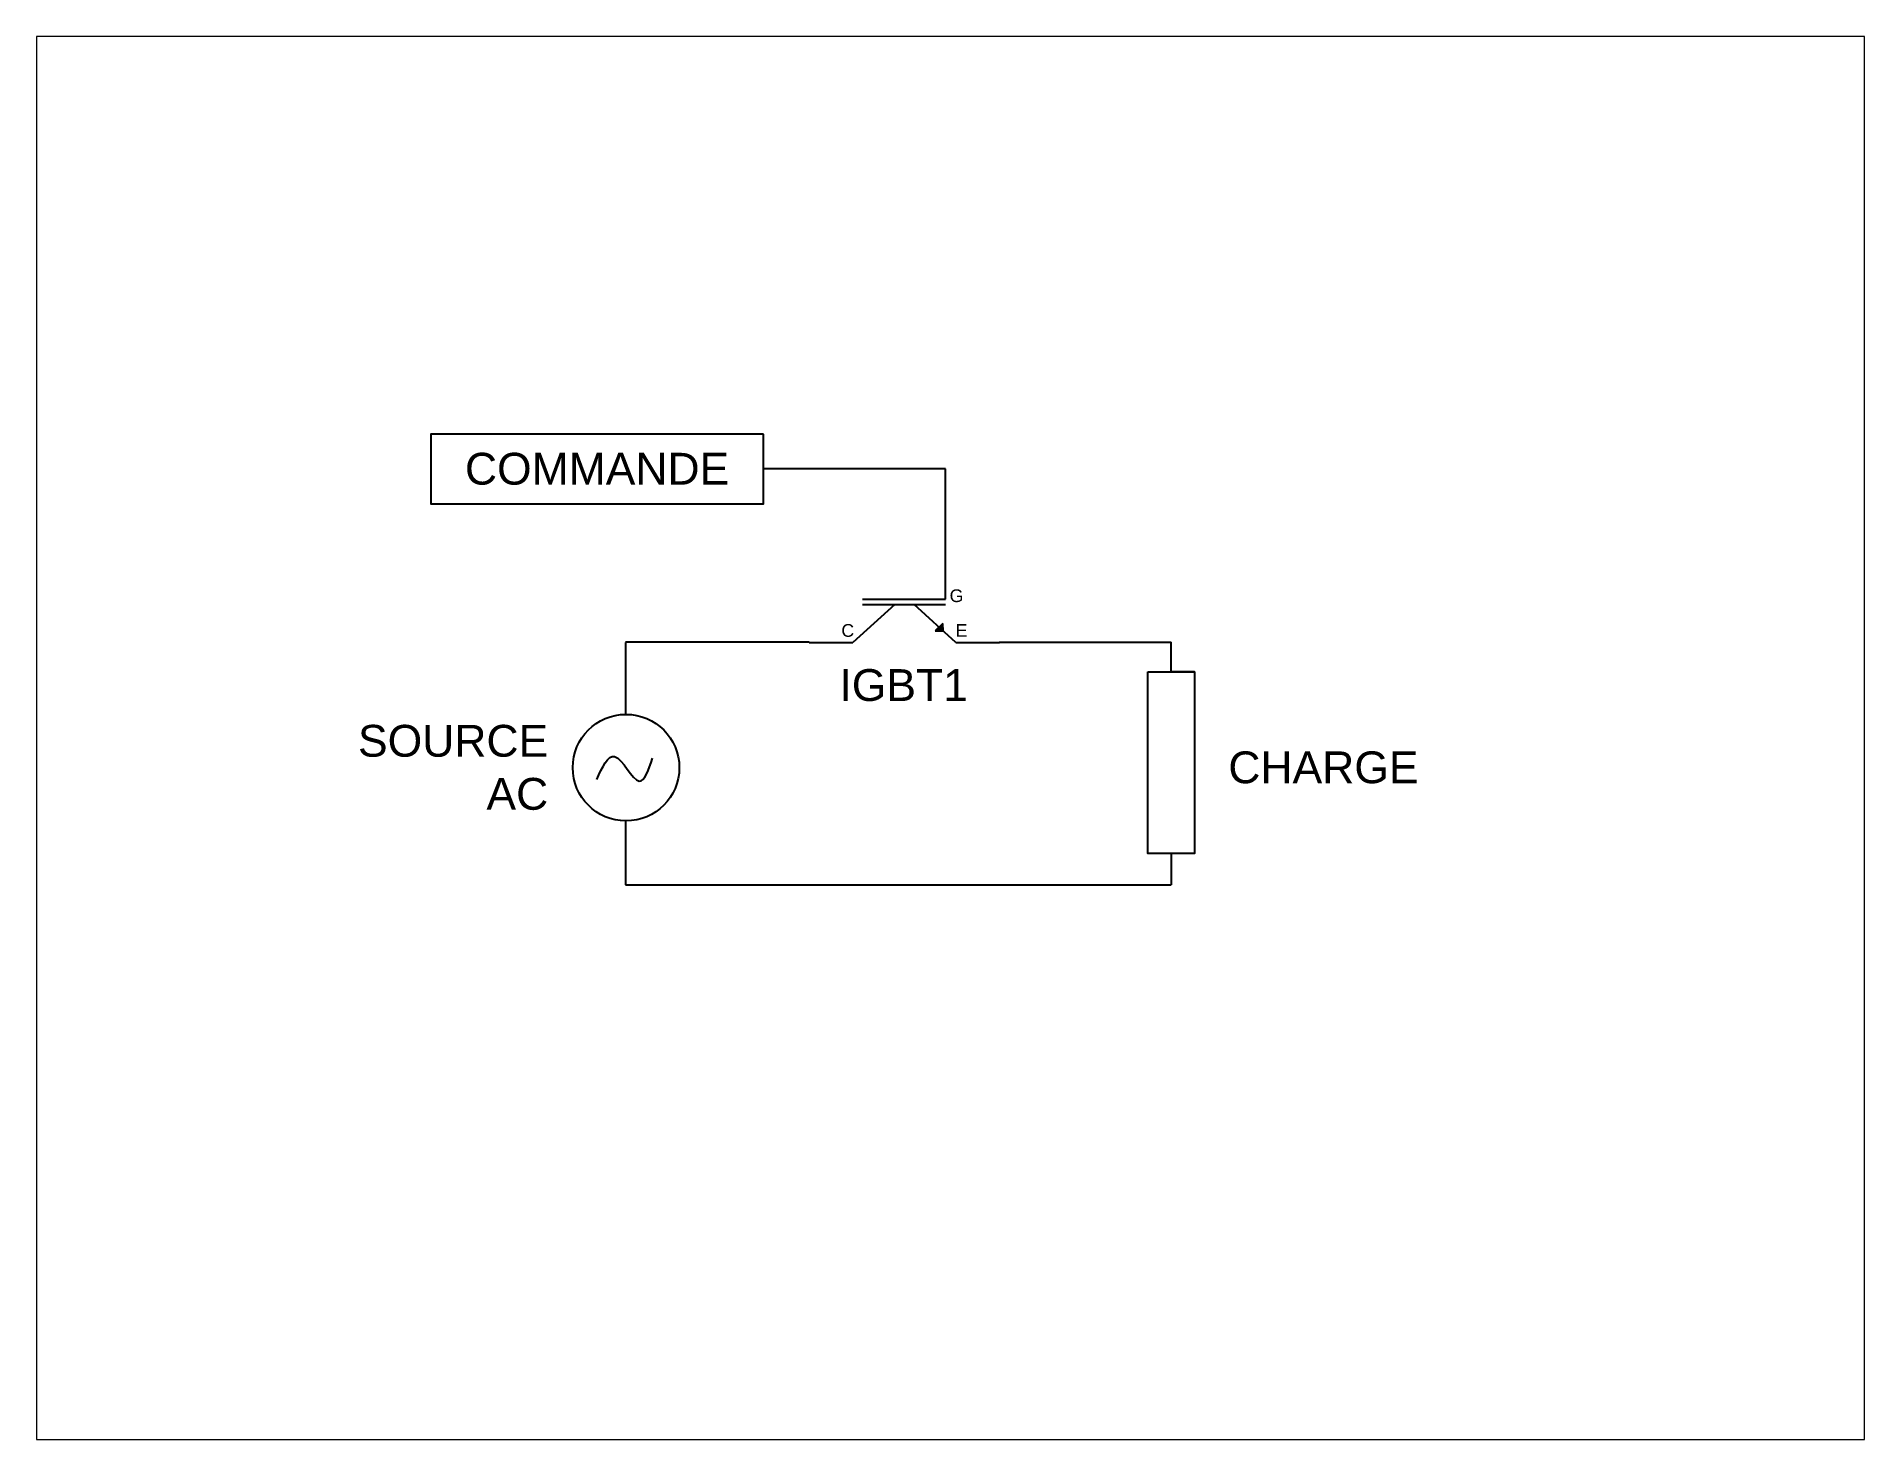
# Paper-space layout 'Layout1' of a CAD drawing. Header units: millimetres. Extents: x 0 to 273, y 0 to 209.
# The model-space entities are those that its viewports show. They can reach past a viewport. Long polylines and large blocks are cut down to what shows.
import ezdxf
from ezdxf.enums import TextEntityAlignment as Align

# ---------------------------------------------------------------- set-up
doc = ezdxf.new("R2010")
doc.units = ezdxf.units.MM
doc.layers.add('Sequence1', color=7, linetype='Continuous')
doc.styles.add('ROMANS', font='ROMANS.shx')
doc.styles.get("Standard").update_dxf_attribs({"font": 'arial.ttf'})

# ---------------------------------------------------------------- blocks, each defined once
blk = doc.blocks.new('Relais90')
for p, q in [((0, 0.034), (0, -0.1887)), ((0, -0.5181), (0, -0.716))]:
    blk.add_line(p, q)
blk.add_circle((0.0013, -0.3534), 0.1647)
at = {"style": 'ROMANS', "flags": 4}
blk.add_attdef('RELAIS', text='', height=0.0878, dxfattribs=at).set_placement((0.0013, -0.3534), align=Align.MIDDLE)
blk = doc.blocks.new('Transistor IGBT')
h = blk.add_hatch(color=256)
h.dxf.hatch_style = 1
h.paths.add_polyline_path([(-0.2669, 0.1144), (-0.2812, 0.1008), (-0.2661, 0.0834)])
h.paths.add_polyline_path([(-0.2812, 0.1008), (-0.2979, 0.0849), (-0.2661, 0.0834)])
for p, q in [((-0.2168, 0.6107), (-0.2168, 0.4389)), ((-0.3807, 0.2742), (-0.2168, 0.4389)), ((-0.4032, 0.4008), (-0.4032, 0.0744)), ((-0.3807, 0.4008), (-0.3807, 0.0744)), ((-0.2168, 0.0343), (-0.3807, 0.1975)), ((-0.4032, 0.0744), (-0.582, 0.0744)), ((-0.2979, 0.0849), (-0.2669, 0.1144)), ((-0.2661, 0.0834), (-0.2979, 0.0849)), ((-0.2669, 0.1144), (-0.2661, 0.0834)), ((-0.2168, 0.0343), (-0.2168, -0.1374))]:
    blk.add_line(p, q)

msp = doc.modelspace()

# ---------------------------------------------------------------- linework, layer by layer
for p, q in [((2413.37, 1279.29), (2399.07, 1279.29)), ((2413.37, 1272.3), (2413.37, 1279.29)), ((2402.66, 1265.67), (2388.25, 1265.67)), ((2417.6, 1265.67), (2431.1, 1265.67)), ((2388.25, 1246.62), (2431.1, 1246.62))]:
    msp.add_line(p, q)
for points in [[(2399.07, 1282.03), (2372.95, 1282.03), (2372.95, 1276.55), (2399.07, 1276.55)], [(2429.26, 1263.34), (2432.94, 1263.34), (2432.94, 1249.08), (2429.26, 1249.08)], [(2432.94, 1263.34), (2431.1, 1263.34), (2431.1, 1263.34), (2432.94, 1263.34)]]:
    msp.add_lwpolyline(points, close=True)
at = {"layer": 'Sequence1'}
for p, q in [((2431.1, 1263.34), (2431.1, 1265.67)), ((2431.1, 1249.08), (2431.1, 1246.62))]:
    msp.add_line(p, q, dxfattribs=at)
msp.add_spline([(2385.98, 1254.89), (2387.39, 1256.7), (2389.31, 1254.77), (2390.37, 1256.58)], degree=3, dxfattribs=at)

# ---------------------------------------------------------------- block references
at = {"xscale": 18.15994715690431, "yscale": -19.97396498285343, "zscale": 18.15994715690431, "rotation": 270}
msp.add_blockref('Transistor IGBT', (2414.86, 1261.73), dxfattribs=at)
at = {"layer": 'Sequence1', "xscale": 25.4, "yscale": 25.4, "zscale": 25.4}
msp.add_blockref('Relais90', (2388.25, 1264.8), dxfattribs=at)

# ---------------------------------------------------------------- texts
at = {"layer": 'Sequence1'}
for s, width, insert, char_height, attachment_point in [('COMMANDE', 18.9607, (2386.01, 1279.29), 2.5, 5), ('\\A1;G', 15.0877, (2414.24, 1269.83), 1, 2), ('\\A1;C', 15.0877, (2405.7, 1267.1), 1, 2), ('\\A1;E', 15.0877, (2414.64, 1267.1), 1, 2), ('\\A1;IGBT1', 15.0877, (2410.09, 1263.56), 2.5, 2), ('\\A1;SOURCE^JAC', 15.0877, (2382.17, 1255.83), 2.5, 6), ('\\A1;CHARGE', 15.0877, (2435.59, 1255.83), 2.5, 4)]:
    msp.add_mtext_dynamic_manual_height_columns(s, width=width, gutter_width=12.5, heights=[0], dxfattribs=dict(at, insert=insert, char_height=char_height, attachment_point=attachment_point))

psp = doc.layouts.get("Layout1")

# ---------------------------------------------------------------- viewports
at = {"layer": '0'}
psp.add_viewport(center=(136.67, 104.63), size=(273.15, 209.6944), view_center_point=(2413.77, 1258.15), view_height=110.2215, dxfattribs=at)

doc.saveas('drawing.dxf')
